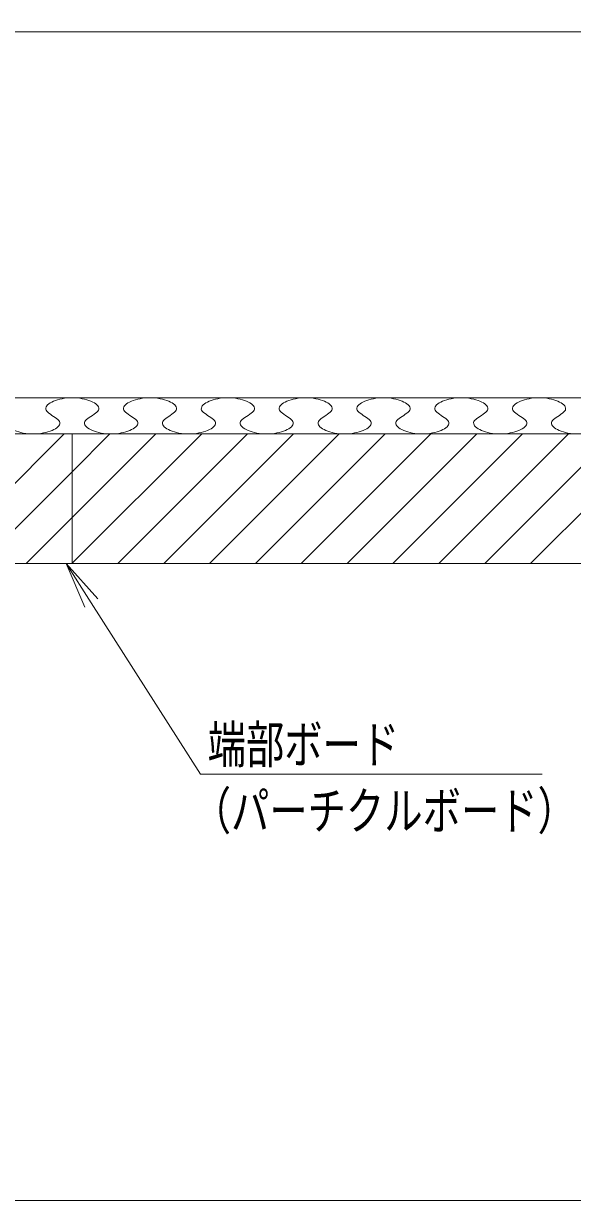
# Model space of a CAD drawing. Units: millimetres, scale not verified. Extents: x -600 to 600, y -416 to 415.
# Drawn here: x -353.1 to -247.3, y -415.5 to -188.4 of the extents above; entities that cross this region are included whole.
import ezdxf
from ezdxf.enums import TextEntityAlignment as Align

# ---------------------------------------------------------------- set-up
doc = ezdxf.new("R2010")
doc.units = ezdxf.units.MM
doc.header["$LTSCALE"] = 5
for name, color, linetype, lineweight in [('0-0_zumenwaku', 6, 'Continuous', 9), ('0-5_1', 7, 'Continuous', 9), ('0-7_3', 2, 'Continuous', 9), ('0-9_sunpou', 1, 'Continuous', 9), ('1-5_6文字', 2, 'Continuous', 9)]:
    doc.layers.add(name, color=color, linetype=linetype, lineweight=lineweight)
doc.styles.add('ＭＳ ゴシック', font='')
doc.styles.get('ＭＳ ゴシック').set_extended_font_data('MS Gothic')

# ---------------------------------------------------------------- blocks, each defined once
blk = doc.blocks.new('MLeader7')
at = {"layer": '1-5_6文字'}
blk.add_line((-344.923, -292.616), (-340.083, -300.204), dxfattribs=at)
at = {"layer": '1-5_6文字', "color": 1}
blk.add_line((-317.917, -333.266), (-253.167, -333.266), dxfattribs=at)
at = {"layer": '1-5_6文字'}
blk.add_lwpolyline([(-341.348, -301.011), (-344.923, -292.616), (-338.818, -299.398)], dxfattribs=at)
at = {"layer": '1-5_6文字', "color": 1}
blk.add_lwpolyline([(-340.083, -300.204), (-318.997, -333.266), (-317.917, -333.266)], dxfattribs=at)
at = {"layer": '1-5_6文字', "style": 'ＭＳ ゴシック', "width": 0.75}
for s, p in [('端部ボード', (-317.647, -333.292)), ('（パーチクルボード）', (-320.527, -346.092))]:
    blk.add_text(s, height=7.221, dxfattribs=at).set_placement(p, align=Align.BOTTOM_LEFT)

msp = doc.modelspace()

# ---------------------------------------------------------------- linework, layer by layer
at = {"layer": '0-0_zumenwaku'}
msp.add_lwpolyline([(-599.965, -415.517), (600.035, -415.517), (600.035, 415.483), (-599.965, 415.483)], close=True, dxfattribs=at)
at = {"layer": '0-5_1'}
for p, q in [((-468.745, -260.616), (-71.245, -260.616)), ((-468.745, -267.616), (-71.245, -267.616)), ((-465.746, -292.616), (-183.976, -292.616))]:
    msp.add_line(p, q, dxfattribs=at)
at = {"layer": '0-7_3'}
for p, q in [((-370.308, -292.616), (-345.308, -267.616)), ((-343.746, -274.893), (-336.469, -267.616)), ((-343.746, -283.732), (-327.63, -267.616)), ((-343.746, -292.571), (-318.791, -267.616)), ((-334.953, -292.616), (-309.953, -267.616)), ((-326.114, -292.616), (-301.114, -267.616)), ((-317.275, -292.616), (-292.275, -267.616)), ((-308.436, -292.616), (-283.436, -267.616)), ((-299.597, -292.616), (-274.597, -267.616)), ((-290.758, -292.616), (-265.759, -267.616)), ((-281.92, -292.616), (-256.92, -267.616)), ((-273.081, -292.616), (-248.081, -267.616)), ((-264.242, -292.616), (-239.242, -267.616)), ((-255.403, -292.616), (-230.403, -267.616)), ((-361.469, -292.616), (-343.746, -274.893)), ((-352.63, -292.616), (-343.746, -283.732)), ((-343.791, -292.616), (-343.746, -292.571))]:
    msp.add_line(p, q, dxfattribs=at)
for points in [[(-351.246, -267.616), (-350.752, -267.602), (-350.263, -267.563), (-349.782, -267.503), (-349.313, -267.422), (-348.861, -267.322), (-348.429, -267.205), (-348.021, -267.072), (-347.642, -266.924), (-347.296, -266.764), (-346.986, -266.593), (-346.717, -266.412), (-346.493, -266.224), (-346.318, -266.029), (-346.197, -265.829), (-346.132, -265.626), (-346.128, -265.421), (-346.19, -265.217), (-346.321, -265.013), (-346.515, -264.812), (-346.76, -264.612), (-347.04, -264.414), (-347.341, -264.216), (-347.65, -264.018), (-347.951, -263.82), (-348.231, -263.622), (-348.476, -263.422), (-348.67, -263.22), (-348.801, -263.016), (-348.863, -262.811), (-348.859, -262.605), (-348.795, -262.401), (-348.673, -262.201), (-348.498, -262.005), (-348.274, -261.816), (-348.005, -261.634), (-347.695, -261.463), (-347.349, -261.302), (-346.97, -261.154), (-346.563, -261.021)], [(-346.563, -261.021), (-346.13, -260.904), (-345.678, -260.805), (-345.209, -260.725), (-344.728, -260.666), (-344.239, -260.629), (-343.746, -260.616), (-343.252, -260.629), (-342.763, -260.666), (-342.282, -260.725), (-341.813, -260.805), (-341.361, -260.905), (-340.929, -261.022), (-340.521, -261.155), (-340.142, -261.303), (-339.796, -261.463), (-339.486, -261.635), (-339.217, -261.816), (-338.993, -262.005), (-338.818, -262.201), (-338.697, -262.402), (-338.632, -262.605), (-338.628, -262.811), (-338.69, -263.016), (-338.821, -263.22), (-339.015, -263.421), (-339.26, -263.621), (-339.54, -263.82), (-339.841, -264.018), (-340.15, -264.215), (-340.451, -264.413), (-340.731, -264.612), (-340.976, -264.812), (-341.17, -265.013), (-341.301, -265.217), (-341.363, -265.422), (-341.359, -265.627), (-341.295, -265.831), (-341.173, -266.032), (-340.998, -266.227)], [(-336.246, -267.616), (-335.752, -267.602), (-335.263, -267.563), (-334.782, -267.503), (-334.313, -267.422), (-333.861, -267.322), (-333.429, -267.205), (-333.021, -267.072), (-332.642, -266.924), (-332.296, -266.764), (-331.986, -266.593), (-331.717, -266.412), (-331.493, -266.224), (-331.318, -266.029), (-331.197, -265.829), (-331.132, -265.626), (-331.128, -265.421), (-331.19, -265.217), (-331.321, -265.013), (-331.515, -264.812), (-331.76, -264.612), (-332.04, -264.414), (-332.341, -264.216), (-332.65, -264.018), (-332.951, -263.82), (-333.231, -263.622), (-333.476, -263.422), (-333.67, -263.22), (-333.801, -263.016), (-333.863, -262.811), (-333.859, -262.605), (-333.795, -262.401), (-333.673, -262.201), (-333.498, -262.005), (-333.274, -261.816), (-333.005, -261.634), (-332.695, -261.463), (-332.349, -261.302), (-331.97, -261.154), (-331.563, -261.021)], [(-331.563, -261.021), (-331.13, -260.904), (-330.678, -260.805), (-330.209, -260.725), (-329.728, -260.666), (-329.239, -260.629), (-328.746, -260.616), (-328.252, -260.629), (-327.763, -260.666), (-327.282, -260.725), (-326.813, -260.805), (-326.361, -260.905), (-325.929, -261.022), (-325.521, -261.155), (-325.142, -261.303), (-324.796, -261.463), (-324.486, -261.635), (-324.217, -261.816), (-323.993, -262.005), (-323.818, -262.201), (-323.697, -262.402), (-323.632, -262.605), (-323.628, -262.811), (-323.69, -263.016), (-323.821, -263.22), (-324.015, -263.421), (-324.26, -263.621), (-324.54, -263.82), (-324.841, -264.018), (-325.15, -264.215), (-325.451, -264.413), (-325.731, -264.612), (-325.976, -264.812), (-326.17, -265.013), (-326.301, -265.217), (-326.363, -265.422), (-326.359, -265.627), (-326.295, -265.831), (-326.173, -266.032), (-325.998, -266.227)], [(-318.67, -263.22), (-318.801, -263.016), (-318.863, -262.811), (-318.859, -262.605), (-318.795, -262.401), (-318.673, -262.201), (-318.498, -262.005), (-318.274, -261.816), (-318.005, -261.634), (-317.696, -261.463), (-317.349, -261.302), (-316.97, -261.154), (-316.563, -261.021), (-316.13, -260.904), (-315.678, -260.805), (-315.209, -260.725), (-314.728, -260.666), (-314.239, -260.629), (-313.746, -260.616), (-313.252, -260.629), (-312.763, -260.666), (-312.282, -260.725), (-311.813, -260.805), (-311.361, -260.905), (-310.929, -261.022), (-310.521, -261.155), (-310.142, -261.303), (-309.796, -261.463), (-309.486, -261.635), (-309.217, -261.816), (-308.993, -262.005), (-308.819, -262.201), (-308.697, -262.402), (-308.632, -262.605), (-308.628, -262.811), (-308.69, -263.016), (-308.821, -263.22), (-309.015, -263.421), (-309.26, -263.621), (-309.54, -263.82)], [(-306.246, -267.616), (-305.752, -267.602), (-305.263, -267.563), (-304.782, -267.503), (-304.313, -267.422), (-303.861, -267.322), (-303.429, -267.205), (-303.021, -267.072), (-302.642, -266.924), (-302.296, -266.764), (-301.986, -266.593), (-301.717, -266.412), (-301.493, -266.224), (-301.319, -266.029), (-301.197, -265.829), (-301.132, -265.626), (-301.128, -265.421), (-301.19, -265.217), (-301.321, -265.013), (-301.515, -264.812), (-301.76, -264.612), (-302.04, -264.414), (-302.341, -264.216), (-302.65, -264.018), (-302.951, -263.82), (-303.231, -263.622), (-303.476, -263.422), (-303.67, -263.22), (-303.801, -263.016), (-303.863, -262.811), (-303.859, -262.605), (-303.795, -262.401), (-303.673, -262.201), (-303.498, -262.005), (-303.274, -261.816), (-303.005, -261.634), (-302.696, -261.463), (-302.349, -261.302), (-301.97, -261.154), (-301.563, -261.021)], [(-301.563, -261.021), (-301.131, -260.904), (-300.678, -260.805), (-300.209, -260.725), (-299.728, -260.666), (-299.239, -260.629), (-298.746, -260.616), (-298.252, -260.629), (-297.763, -260.666), (-297.282, -260.725), (-296.813, -260.805), (-296.361, -260.905), (-295.929, -261.022), (-295.521, -261.155), (-295.142, -261.303), (-294.796, -261.463), (-294.486, -261.635), (-294.217, -261.816), (-293.993, -262.005), (-293.819, -262.201), (-293.697, -262.402), (-293.632, -262.605), (-293.628, -262.811), (-293.69, -263.016), (-293.821, -263.22), (-294.015, -263.421), (-294.26, -263.621), (-294.54, -263.82), (-294.841, -264.018), (-295.15, -264.215), (-295.451, -264.413), (-295.731, -264.612), (-295.976, -264.812), (-296.17, -265.013), (-296.301, -265.217), (-296.363, -265.422), (-296.359, -265.627), (-296.295, -265.831), (-296.173, -266.032), (-295.998, -266.227)], [(-288.67, -263.22), (-288.801, -263.016), (-288.863, -262.811), (-288.859, -262.605), (-288.795, -262.401), (-288.673, -262.201), (-288.498, -262.005), (-288.274, -261.816), (-288.005, -261.634), (-287.696, -261.463), (-287.349, -261.302), (-286.97, -261.154), (-286.563, -261.021), (-286.131, -260.904), (-285.678, -260.805), (-285.209, -260.725), (-284.728, -260.666), (-284.239, -260.629), (-283.746, -260.616), (-283.252, -260.629), (-282.763, -260.666), (-282.282, -260.725), (-281.813, -260.805), (-281.361, -260.905), (-280.929, -261.022), (-280.521, -261.155), (-280.142, -261.303), (-279.796, -261.463), (-279.486, -261.635), (-279.217, -261.816), (-278.993, -262.005), (-278.819, -262.201), (-278.697, -262.402), (-278.632, -262.605), (-278.628, -262.811), (-278.69, -263.016), (-278.821, -263.22), (-279.015, -263.421), (-279.26, -263.621), (-279.54, -263.82)], [(-276.246, -267.616), (-275.752, -267.602), (-275.263, -267.563), (-274.782, -267.503), (-274.313, -267.422), (-273.861, -267.322), (-273.429, -267.205), (-273.021, -267.072), (-272.642, -266.924), (-272.296, -266.764), (-271.986, -266.593), (-271.717, -266.412), (-271.493, -266.224), (-271.319, -266.029), (-271.197, -265.829), (-271.132, -265.626), (-271.128, -265.421), (-271.19, -265.217), (-271.321, -265.013), (-271.515, -264.812), (-271.76, -264.612), (-272.04, -264.414), (-272.341, -264.216), (-272.65, -264.018), (-272.951, -263.82), (-273.231, -263.622), (-273.476, -263.422), (-273.67, -263.22), (-273.801, -263.016), (-273.863, -262.811), (-273.859, -262.605), (-273.795, -262.401), (-273.673, -262.201), (-273.498, -262.005), (-273.274, -261.816), (-273.005, -261.634), (-272.696, -261.463), (-272.349, -261.302), (-271.97, -261.154), (-271.563, -261.021)], [(-271.563, -261.021), (-271.131, -260.904), (-270.678, -260.805), (-270.209, -260.725), (-269.728, -260.666), (-269.239, -260.629), (-268.746, -260.616), (-268.252, -260.629), (-267.763, -260.666), (-267.282, -260.725), (-266.813, -260.805), (-266.361, -260.905), (-265.929, -261.022), (-265.521, -261.155), (-265.142, -261.303), (-264.796, -261.463), (-264.486, -261.635), (-264.217, -261.816), (-263.993, -262.005), (-263.819, -262.201), (-263.697, -262.402), (-263.632, -262.605), (-263.628, -262.811), (-263.69, -263.016), (-263.821, -263.22), (-264.016, -263.421), (-264.26, -263.621), (-264.54, -263.82), (-264.841, -264.018), (-265.15, -264.215), (-265.451, -264.413), (-265.731, -264.612), (-265.976, -264.812), (-266.17, -265.013), (-266.301, -265.217), (-266.363, -265.422), (-266.359, -265.627), (-266.295, -265.831), (-266.173, -266.032), (-265.998, -266.227)], [(-261.246, -267.616), (-260.752, -267.602), (-260.263, -267.563), (-259.782, -267.503), (-259.313, -267.422), (-258.861, -267.322), (-258.429, -267.205), (-258.021, -267.072), (-257.642, -266.924), (-257.296, -266.764), (-256.986, -266.593), (-256.717, -266.412), (-256.494, -266.224), (-256.319, -266.029), (-256.197, -265.829), (-256.132, -265.626), (-256.128, -265.421), (-256.19, -265.217), (-256.321, -265.013), (-256.516, -264.812), (-256.76, -264.612), (-257.04, -264.414), (-257.341, -264.216), (-257.65, -264.018), (-257.951, -263.82), (-258.231, -263.622), (-258.476, -263.422), (-258.67, -263.22), (-258.801, -263.016), (-258.863, -262.811), (-258.859, -262.605), (-258.795, -262.401), (-258.673, -262.201), (-258.498, -262.005), (-258.274, -261.816), (-258.005, -261.634), (-257.696, -261.463), (-257.349, -261.302), (-256.97, -261.154), (-256.563, -261.021)], [(-256.563, -261.021), (-256.131, -260.904), (-255.678, -260.805), (-255.209, -260.725), (-254.728, -260.666), (-254.239, -260.629), (-253.746, -260.616), (-253.252, -260.629), (-252.763, -260.666), (-252.282, -260.725), (-251.813, -260.805), (-251.361, -260.905), (-250.929, -261.022), (-250.521, -261.155), (-250.142, -261.303), (-249.796, -261.463), (-249.486, -261.635), (-249.217, -261.816), (-248.994, -262.005), (-248.819, -262.201), (-248.697, -262.402), (-248.632, -262.605), (-248.628, -262.811), (-248.69, -263.016), (-248.821, -263.22), (-249.016, -263.421), (-249.26, -263.621), (-249.54, -263.82), (-249.841, -264.018), (-250.15, -264.215), (-250.451, -264.413), (-250.732, -264.612), (-250.976, -264.812), (-251.17, -265.013), (-251.301, -265.217), (-251.363, -265.422), (-251.359, -265.627), (-251.295, -265.831), (-251.173, -266.032), (-250.998, -266.227)], [(-325.998, -266.227), (-325.774, -266.417), (-325.505, -266.598), (-325.195, -266.77), (-324.849, -266.93), (-324.47, -267.078), (-324.063, -267.211), (-323.63, -267.328), (-323.178, -267.428), (-322.709, -267.508), (-322.228, -267.567), (-321.739, -267.604), (-321.246, -267.616), (-320.752, -267.602), (-320.263, -267.563), (-319.782, -267.503), (-319.313, -267.422), (-318.861, -267.322), (-318.429, -267.205), (-318.021, -267.072), (-317.642, -266.924), (-317.296, -266.764), (-316.986, -266.593), (-316.717, -266.412), (-316.493, -266.224), (-316.319, -266.029), (-316.197, -265.829), (-316.132, -265.626), (-316.128, -265.421), (-316.19, -265.217), (-316.321, -265.013), (-316.515, -264.812), (-316.76, -264.612), (-317.04, -264.414), (-317.341, -264.216), (-317.65, -264.018), (-317.951, -263.82), (-318.231, -263.622), (-318.476, -263.422), (-318.67, -263.22)], [(-295.998, -266.227), (-295.774, -266.417), (-295.505, -266.598), (-295.196, -266.77), (-294.849, -266.93), (-294.47, -267.078), (-294.063, -267.211), (-293.63, -267.328), (-293.178, -267.428), (-292.709, -267.508), (-292.228, -267.567), (-291.739, -267.604), (-291.246, -267.616), (-290.752, -267.602), (-290.263, -267.563), (-289.782, -267.503), (-289.313, -267.422), (-288.861, -267.322), (-288.429, -267.205), (-288.021, -267.072), (-287.642, -266.924), (-287.296, -266.764), (-286.986, -266.593), (-286.717, -266.412), (-286.493, -266.224), (-286.319, -266.029), (-286.197, -265.829), (-286.132, -265.626), (-286.128, -265.421), (-286.19, -265.217), (-286.321, -265.013), (-286.515, -264.812), (-286.76, -264.612), (-287.04, -264.414), (-287.341, -264.216), (-287.65, -264.018), (-287.951, -263.82), (-288.231, -263.622), (-288.476, -263.422), (-288.67, -263.22)], [(-309.54, -263.82), (-309.841, -264.018), (-310.15, -264.215), (-310.451, -264.413), (-310.731, -264.612), (-310.976, -264.812), (-311.17, -265.013), (-311.301, -265.217), (-311.363, -265.422), (-311.359, -265.627), (-311.295, -265.831), (-311.173, -266.032), (-310.998, -266.227), (-310.774, -266.417), (-310.505, -266.598), (-310.196, -266.77), (-309.849, -266.93), (-309.47, -267.078), (-309.063, -267.211), (-308.63, -267.328), (-308.178, -267.428), (-307.709, -267.508), (-307.228, -267.567), (-306.739, -267.604), (-306.246, -267.616)], [(-279.54, -263.82), (-279.841, -264.018), (-280.15, -264.215), (-280.451, -264.413), (-280.731, -264.612), (-280.976, -264.812), (-281.17, -265.013), (-281.301, -265.217), (-281.363, -265.422), (-281.359, -265.627), (-281.295, -265.831), (-281.173, -266.032), (-280.998, -266.227), (-280.774, -266.417), (-280.505, -266.598), (-280.196, -266.77), (-279.849, -266.93), (-279.47, -267.078), (-279.063, -267.211), (-278.631, -267.328), (-278.178, -267.428), (-277.709, -267.508), (-277.228, -267.567), (-276.739, -267.604), (-276.246, -267.616), (-276.246, -267.616)], [(-355.998, -266.227), (-355.774, -266.417), (-355.505, -266.598), (-355.195, -266.77), (-354.849, -266.93), (-354.47, -267.078), (-354.063, -267.211), (-353.63, -267.328), (-353.178, -267.428), (-352.709, -267.508), (-352.228, -267.567), (-351.739, -267.604), (-351.246, -267.616)], [(-188.51, -272.863), (-189.916, -267.616), (-343.746, -267.616), (-343.746, -292.616), (-183.976, -292.616), (-183.976, -274.535), (-186.537, -274.535)], [(-340.998, -266.227), (-340.774, -266.417), (-340.505, -266.598), (-340.195, -266.77), (-339.849, -266.93), (-339.47, -267.078), (-339.063, -267.211), (-338.63, -267.328), (-338.178, -267.428), (-337.709, -267.508), (-337.228, -267.567), (-336.739, -267.604), (-336.246, -267.616)], [(-265.998, -266.227), (-265.774, -266.417), (-265.505, -266.598), (-265.196, -266.77), (-264.849, -266.93), (-264.47, -267.078), (-264.063, -267.211), (-263.631, -267.328), (-263.178, -267.428), (-262.709, -267.508), (-262.228, -267.567), (-261.739, -267.604), (-261.246, -267.616)], [(-250.998, -266.227), (-250.774, -266.417), (-250.505, -266.598), (-250.196, -266.77), (-249.849, -266.93), (-249.47, -267.078), (-249.063, -267.211), (-248.631, -267.328), (-248.178, -267.428), (-247.709, -267.508), (-247.228, -267.567)]]:
    msp.add_lwpolyline(points, dxfattribs=at)
msp.add_lwpolyline([(-343.746, -267.616), (-418.746, -267.616), (-418.746, -292.616), (-343.746, -292.616)], close=True, dxfattribs=at)
at = {"layer": '0-9_sunpou'}
msp.add_line((-465.745, -190.017), (-171.726, -190.017), dxfattribs=at)

# ---------------------------------------------------------------- block references
at = {"layer": '1-5_6文字'}
msp.add_blockref('MLeader7', (0, 0), dxfattribs=at)

doc.saveas('drawing.dxf')
